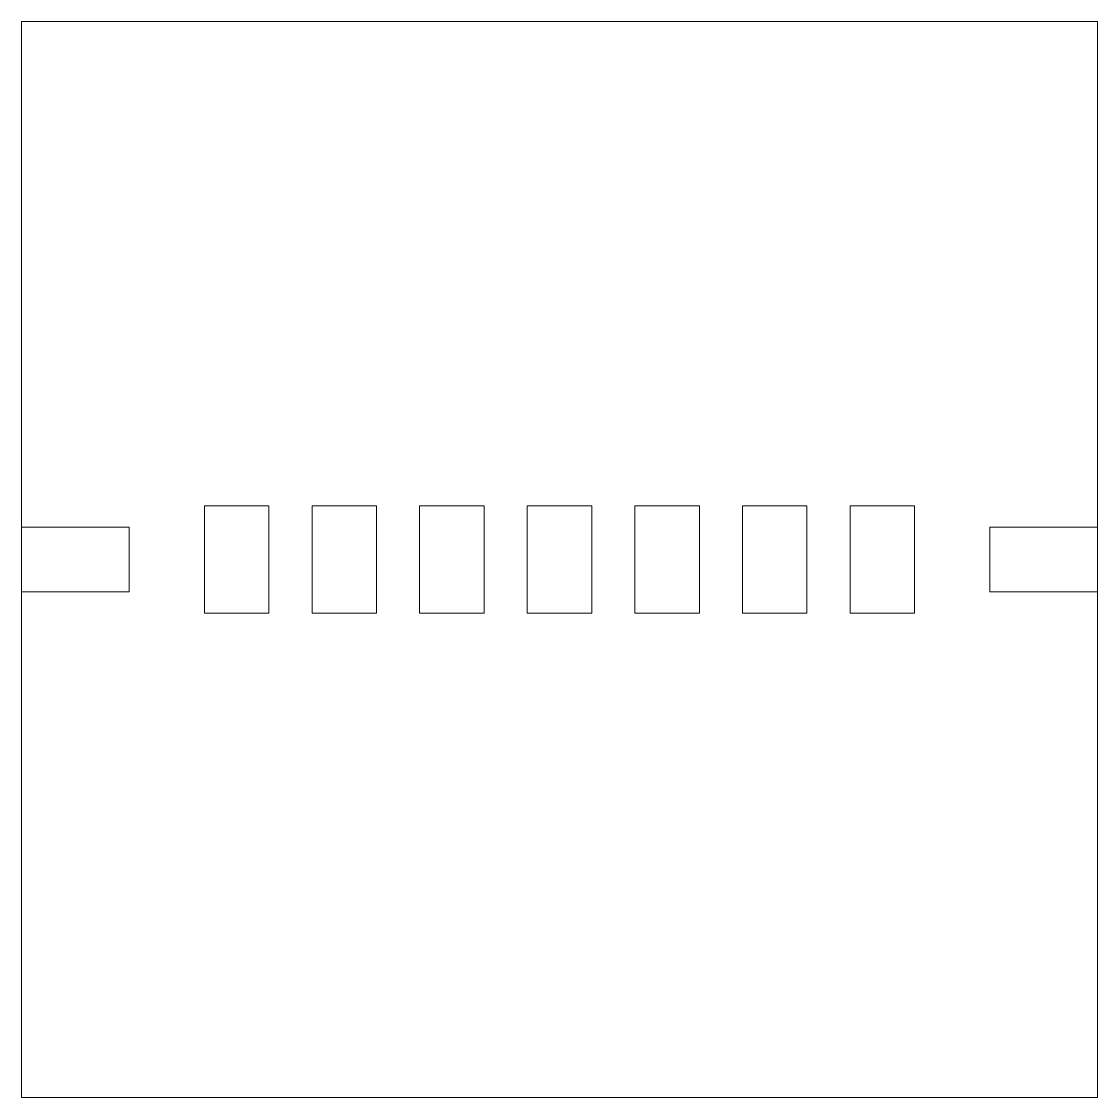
# Model space of a CAD drawing. Header units: centimetres. Extents: x -18.5 to -2.5, y -15.1 to -14.6.
# Drawn here: x -2.964 to -2.464, y -15.135 to -14.635 of the extents above.
import ezdxf

# ---------------------------------------------------------------- set-up
doc = ezdxf.new("R2010")
doc.units = ezdxf.units.CM
doc.header["$MEASUREMENT"] = 0
doc.layers.add('Layer 1', color=7, linetype='Continuous')

msp = doc.modelspace()

# ---------------------------------------------------------------- linework, layer by layer
at = {"layer": 'Layer 1', "color": 7, "lineweight": 9}
for points in [[(-2.96426, -15.1347), (-2.46426, -15.1347), (-2.46426, -14.6347), (-2.96426, -14.6347), (-2.96426, -15.1347)], [(-2.87926, -14.9097), (-2.84926, -14.9097), (-2.84926, -14.8597), (-2.87926, -14.8597), (-2.87926, -14.9097)], [(-2.87926, -14.9097), (-2.84926, -14.9097), (-2.84926, -14.8597), (-2.87926, -14.8597), (-2.87926, -14.9097)], [(-2.82926, -14.9097), (-2.79926, -14.9097), (-2.79926, -14.8597), (-2.82926, -14.8597), (-2.82926, -14.9097)], [(-2.82926, -14.9097), (-2.79926, -14.9097), (-2.79926, -14.8597), (-2.82926, -14.8597), (-2.82926, -14.9097)], [(-2.77926, -14.9097), (-2.74926, -14.9097), (-2.74926, -14.8597), (-2.77926, -14.8597), (-2.77926, -14.9097)], [(-2.77926, -14.9097), (-2.74926, -14.9097), (-2.74926, -14.8597), (-2.77926, -14.8597), (-2.77926, -14.9097)], [(-2.72926, -14.9097), (-2.69926, -14.9097), (-2.69926, -14.8597), (-2.72926, -14.8597), (-2.72926, -14.9097)], [(-2.72926, -14.9097), (-2.69926, -14.9097), (-2.69926, -14.8597), (-2.72926, -14.8597), (-2.72926, -14.9097)], [(-2.67926, -14.9097), (-2.64926, -14.9097), (-2.64926, -14.8597), (-2.67926, -14.8597), (-2.67926, -14.9097)], [(-2.67926, -14.9097), (-2.64926, -14.9097), (-2.64926, -14.8597), (-2.67926, -14.8597), (-2.67926, -14.9097)], [(-2.62926, -14.9097), (-2.59926, -14.9097), (-2.59926, -14.8597), (-2.62926, -14.8597), (-2.62926, -14.9097)], [(-2.62926, -14.9097), (-2.59926, -14.9097), (-2.59926, -14.8597), (-2.62926, -14.8597), (-2.62926, -14.9097)], [(-2.57926, -14.9097), (-2.54926, -14.9097), (-2.54926, -14.8597), (-2.57926, -14.8597), (-2.57926, -14.9097)], [(-2.57926, -14.9097), (-2.54926, -14.9097), (-2.54926, -14.8597), (-2.57926, -14.8597), (-2.57926, -14.9097)], [(-2.96426, -14.8997), (-2.91426, -14.8997), (-2.91426, -14.8697), (-2.96426, -14.8697), (-2.96426, -14.8997)], [(-2.96426, -14.8997), (-2.91426, -14.8997), (-2.91426, -14.8697), (-2.96426, -14.8697), (-2.96426, -14.8997)], [(-2.96426, -14.8997), (-2.91426, -14.8997), (-2.91426, -14.8697), (-2.96426, -14.8697), (-2.96426, -14.8997)], [(-2.96426, -14.8997), (-2.91426, -14.8997), (-2.91426, -14.8697), (-2.96426, -14.8697), (-2.96426, -14.8997)], [(-2.96426, -14.8997), (-2.91426, -14.8997), (-2.91426, -14.8697), (-2.96426, -14.8697), (-2.96426, -14.8997)], [(-2.96426, -14.8997), (-2.91426, -14.8997), (-2.91426, -14.8697), (-2.96426, -14.8697), (-2.96426, -14.8997)], [(-2.96426, -14.8997), (-2.91426, -14.8997), (-2.91426, -14.8697), (-2.96426, -14.8697), (-2.96426, -14.8997)], [(-2.51426, -14.8997), (-2.46426, -14.8997), (-2.46426, -14.8697), (-2.51426, -14.8697), (-2.51426, -14.8997)], [(-2.51426, -14.8997), (-2.46426, -14.8997), (-2.46426, -14.8697), (-2.51426, -14.8697), (-2.51426, -14.8997)], [(-2.51426, -14.8997), (-2.46426, -14.8997), (-2.46426, -14.8697), (-2.51426, -14.8697), (-2.51426, -14.8997)], [(-2.51426, -14.8997), (-2.46426, -14.8997), (-2.46426, -14.8697), (-2.51426, -14.8697), (-2.51426, -14.8997)], [(-2.51426, -14.8997), (-2.46426, -14.8997), (-2.46426, -14.8697), (-2.51426, -14.8697), (-2.51426, -14.8997)], [(-2.51426, -14.8997), (-2.46426, -14.8997), (-2.46426, -14.8697), (-2.51426, -14.8697), (-2.51426, -14.8997)], [(-2.51426, -14.8997), (-2.46426, -14.8997), (-2.46426, -14.8697), (-2.51426, -14.8697), (-2.51426, -14.8997)]]:
    msp.add_lwpolyline(points, close=True, dxfattribs=at)

doc.saveas('drawing.dxf')
